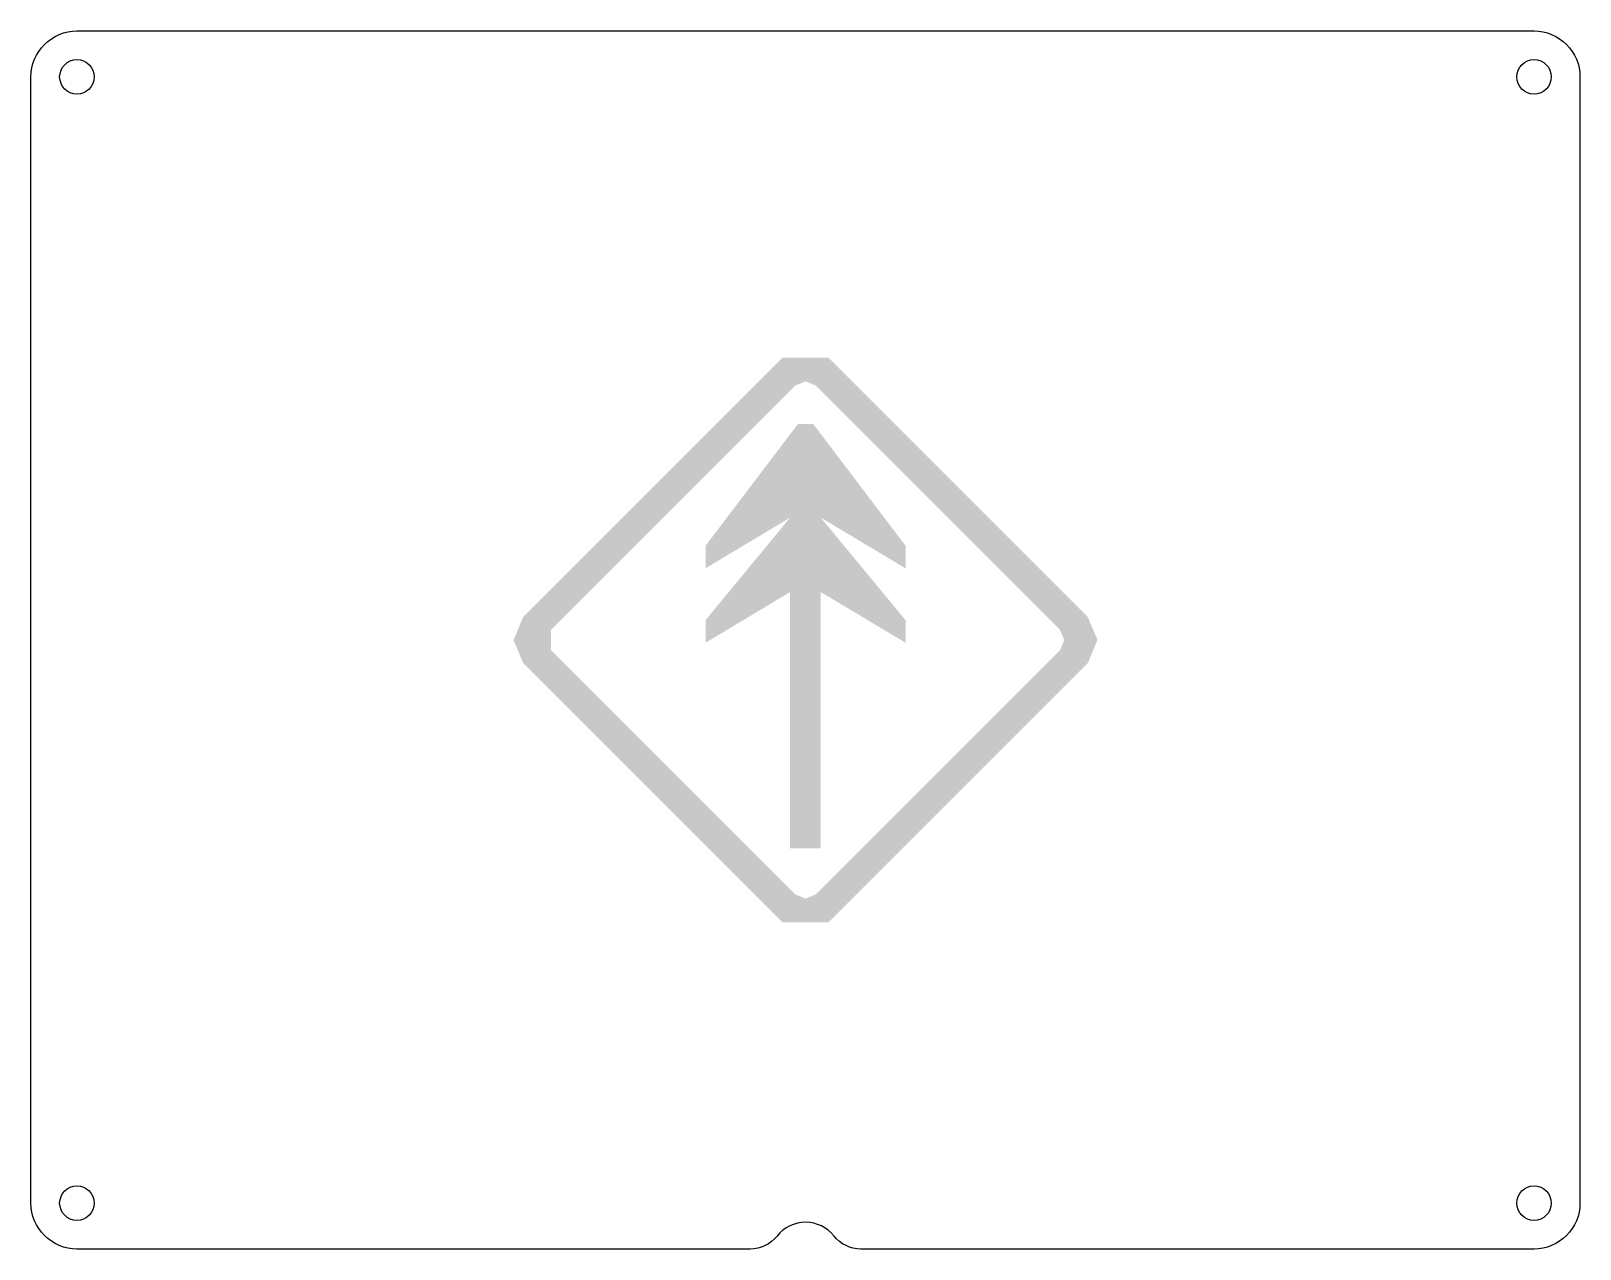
# Model space of a CAD drawing. Header units: millimetres. Extents: x -4 to 131, y -4 to 102.
import ezdxf

# ---------------------------------------------------------------- set-up
doc = ezdxf.new("R2010")
doc.units = ezdxf.units.MM
doc.header["$MEASUREMENT"] = 0
doc.layers.add('Default', color=7, linetype='Continuous')
doc.layers.add('LAYER K', color=7, linetype='Continuous')

msp = doc.modelspace()

# ---------------------------------------------------------------- hatches: boundary and pattern name
at = {"layer": 'Default'}
h = msp.add_hatch(color=256, dxfattribs=at)
h.paths.add_polyline_path([(65.51, 73.71), (61.49, 73.71), (38.89, 51.11), (38.06, 49.09), (38.9, 47.08), (61.51, 24.47), (65.51, 24.49), (88.11, 47.09), (88.95, 49.12), (88.09, 51.13)], flags=0)
h.paths.add_polyline_path([(85.68, 49.99), (86.05, 49.1), (85.69, 48.21), (64.39, 26.92), (63.5, 26.55), (62.62, 26.92), (41.32, 48.21), (41.32, 49.99), (62.61, 71.28), (63.5, 71.65), (64.39, 71.29)], flags=0)
for points in [[(64.83, 53.28), (72.22, 48.86), (72.22, 50.83), (64.83, 59.77), (72.22, 55.35), (72.22, 57.32), (64.18, 67.93), (62.84, 67.93), (54.79, 57.32), (54.79, 55.35), (62.16, 59.77), (54.79, 50.83), (54.79, 48.86), (62.16, 53.28), (62.16, 30.94), (64.83, 30.94)], [(72.22, 57.32), (72.22, 55.35), (64.83, 59.77), (72.22, 50.83), (72.22, 48.86), (64.83, 53.28), (64.83, 30.94), (62.16, 30.94), (62.16, 53.28), (54.79, 48.86), (54.79, 50.83), (62.16, 59.77), (54.79, 55.35), (54.79, 57.32), (62.84, 67.93), (64.18, 67.93)]]:
    msp.add_hatch(color=256, dxfattribs=at).paths.add_polyline_path(points, flags=0)

# ---------------------------------------------------------------- linework, layer by layer
at = {"layer": 'LAYER K', "color": 5}
msp.add_lwpolyline([(0, -4, -0.414214), (-4, 0), (-4, 98.2, -0.414214), (0, 102.2), (127, 102.2, -0.414214), (131, 98.2), (131, 0, -0.414214), (127, -4), (68.33, -4, -0.228587), (65.99, -2.87, 0.482378), (61.02, -2.87, -0.228587), (58.67, -4)], format="xyb", close=True, dxfattribs=at)
at = {"layer": 'LAYER K', "color": 1}
for centre in [(0, 98.2), (127, 98.2), (0, 0), (127, 0)]:
    msp.add_circle(centre, 1.5, dxfattribs=at)

doc.saveas('drawing.dxf')
